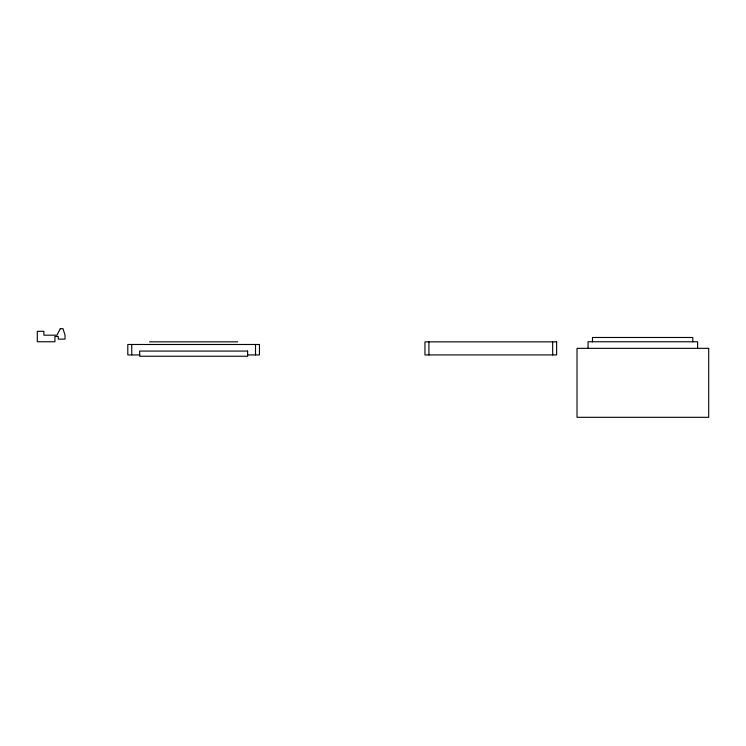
<?xml version="1.0" encoding="UTF-8"?>
<svg xmlns="http://www.w3.org/2000/svg" width="746" height="746" viewBox="0 0 746 746"><rect width="100%" height="100%" fill="white"/><g stroke="black" fill="none" stroke-linecap="round" stroke-linejoin="round"><path stroke-width="1.12" d="M149.526 341.855L237.741 341.855M139.847 354.928L127.799 354.928L127.799 344.484L259.459 344.484L259.459 354.928L247.411 354.928M697.603 348.345L697.603 341.761L588.053 341.761L588.053 348.345M692.801 341.827L692.801 337.481L592.473 337.481L592.473 341.827M552.674 341.855L552.674 354.928M428.922 341.855L428.922 354.928M255.514 344.484L255.514 354.928M131.753 344.484L131.753 354.928M60.305 328.688L56.929 335.178L43.883 335.178L43.883 331.317L37.3 331.317L37.3 341.761L54.915 341.761L54.915 336.493L58.253 336.493L58.253 339.122L65.033 339.122L65.033 335.178L63 328.688L60.305 328.688M556.628 341.855L424.968 341.855L424.968 354.928L556.628 354.928L556.628 341.855M708.7 348.345L577.022 348.345L577.022 417.312L708.7 417.312L708.7 348.345M247.616 351.068L139.651 351.068L139.651 356.243L247.616 356.243L247.616 351.068"/></g></svg>
